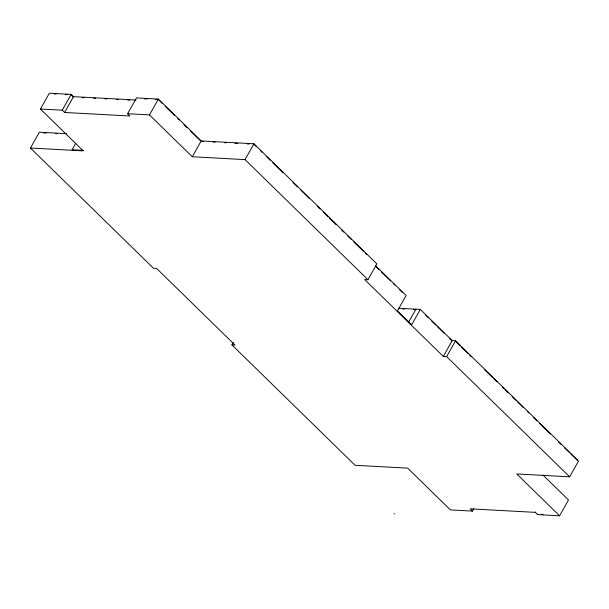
<?xml version="1.0" encoding="UTF-8"?>
<svg xmlns="http://www.w3.org/2000/svg" width="609" height="609" viewBox="0 0 609 609"><rect width="100%" height="100%" fill="white"/><g stroke="black" fill="none" stroke-linecap="round" stroke-linejoin="round"><path stroke-width="0.91" d="M66.541 133.668L39.364 132.199L30.45 148.025L83.266 150.872L40.438 109.026L49.359 93.2L71.177 94.38L73.499 96.648L136.02 100.021M40.438 109.026L62.255 110.199L71.177 94.38M62.255 110.199L64.584 112.475L73.499 96.648M75.691 143.305L72.052 149.761L83.547 150.377M64.584 112.475L129.938 115.999L127.616 113.731L136.53 97.904L158.386 99.084L201.214 140.938L253.953 143.777L376.864 263.887L367.943 279.714L364.631 279.539L443.314 356.425L446.625 356.608L569.636 476.817L578.55 460.99L455.547 340.781L452.228 340.606L420.317 309.41L398.865 308.253M127.616 113.731L149.464 114.903L158.386 99.084M149.464 114.903L192.299 156.764L201.214 140.938M192.299 156.764L245.039 159.604L253.953 143.777M473.772 508.728L472.432 511.103L450.409 509.908L407.649 468.131L355.108 465.299L231.915 344.9L233.247 342.532M408.647 322.085L415.924 309.174M420.317 309.41L411.676 324.742L397.464 310.856L406.104 295.525L375.586 265.699M443.314 356.425L452.228 340.606M446.625 356.608L455.547 340.781M394.084 513.966L394.358 513.471M472.432 511.103L470.125 508.842L535.387 512.367L535.669 511.872M535.387 512.367L537.701 514.62L537.975 514.125M537.701 514.62L559.58 515.8L568.494 499.974L542.954 475.012M54.27 93.976L56.142 94.075M65.498 94.585L67.371 94.684M144.257 98.833L147.073 98.985M155.516 99.434L158.325 99.587L162.367 103.538M82.299 97.638L84.194 97.737M93.657 98.247L95.552 98.353M105.014 98.864L106.902 98.962M116.365 99.473L118.26 99.579M127.723 100.089L129.61 100.188M43.308 132.922L46.078 133.074M55.617 133.592L57.436 133.691M201.769 141.478L203.665 141.577M213.142 142.087L215.038 142.194M224.515 142.704L226.411 142.803M234.937 143.267L237.784 143.419M247.262 143.93L249.157 144.036M402.663 308.969L404.505 309.067M413.709 309.57L415.551 309.669M231.915 344.9L235.013 345.067L156.543 268.386L153.438 268.219L30.45 148.025M569.636 476.817L516.767 473.962L559.58 515.8M541.348 514.308L543.03 514.399M253.892 144.287L255.925 146.274M260.667 150.903L262.022 152.227M266.757 156.863L270.145 160.167M272.855 162.816L283.01 172.743M292.906 182.411L297.55 186.948M300.869 190.191L309.494 198.618M317.266 206.215L319.976 208.864M323.364 212.176L328.106 216.812M329.461 218.136L336.237 224.759M341.657 230.05L343.689 232.037M347.754 236.01L351.142 239.322M353.852 241.971L363.345 251.243M365.377 253.23L366.732 254.554M456.164 341.953L460.237 345.935M461.592 347.259L468.382 353.898M469.493 354.978L471.427 356.866M484.764 369.899L492.491 377.451M493.594 378.532L496.99 381.851M502.417 387.157L503.772 388.481M504.884 389.562L508.195 392.797M512.169 396.687L516.15 400.57M517.254 401.658L523.337 407.596M527.394 411.562L528.741 412.879M533.469 417.5L536.849 420.804M539.551 423.445L550.361 434.004M558.468 441.928L561.171 444.57M564.551 447.866L569.278 452.487M570.625 453.812L577.385 460.412M375.776 266.453L379.163 269.764M381.204 271.751L390.696 281.031M393.406 283.68L394.761 285.012M399.512 289.648L402.222 292.297M425.691 315.226L428.409 317.883M431.804 321.202L435.877 325.183M437.232 326.508L444.022 333.146M449.457 338.459L451.497 340.446M245.039 159.604L367.943 279.714M165.054 106.164L174.478 115.375M177.843 118.664L179.191 119.973M183.895 124.579L187.26 127.867M190.625 131.156L200.049 140.359M71.116 94.882L73.445 97.158"/></g></svg>
